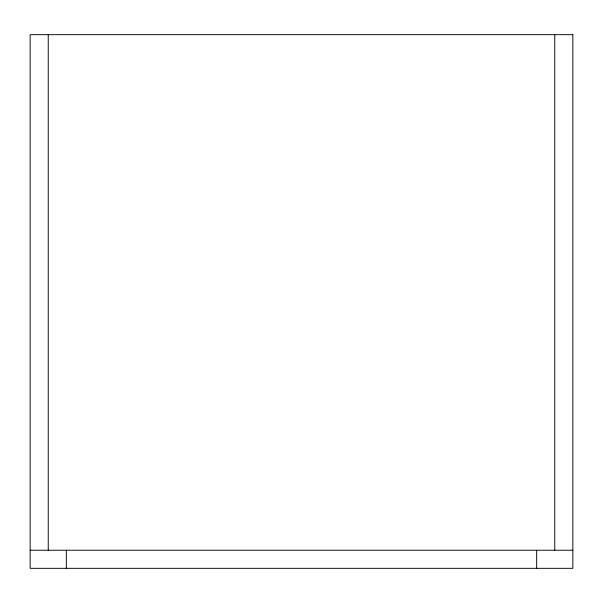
<?xml version="1.0" encoding="UTF-8"?>
<svg xmlns="http://www.w3.org/2000/svg" width="603" height="603" viewBox="0 0 603 603"><rect width="100%" height="100%" fill="white"/><g stroke="black" fill="none" stroke-linecap="round" stroke-linejoin="round"><path stroke-width="0.9" d="M30.15 550.238L572.85 550.238M554.76 34.672L554.76 550.238M536.67 550.238L536.67 568.327M66.33 550.238L66.33 568.327M48.24 34.672L48.24 550.238M572.85 34.672L30.15 34.672L30.15 568.327L572.85 568.327L572.85 34.672"/></g></svg>
